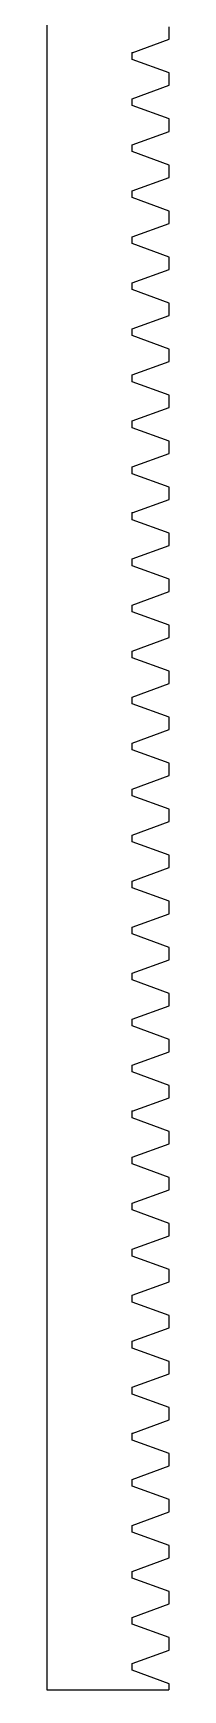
# Model space of a CAD drawing. Header units: inches. Extents: x -0.28 to 0.04, y -14.17 to -5.65.
# Drawn here: x -0.276 to 0.038, y -14.173 to -9.921 of the extents above; entities that cross this region are included whole.
import ezdxf

# ---------------------------------------------------------------- set-up
doc = ezdxf.new("R2010")
doc.units = ezdxf.units.IN
doc.header["$MEASUREMENT"] = 0
doc.layers.add('Gear Rack for Final Door v1_Gear Rack v3_layer0', color=7, linetype='Continuous')
doc.layers.add('Gear Rack for Final Door v1_Gear Rack v3_Sketch3', color=7, linetype='Continuous')

msp = doc.modelspace()

# ---------------------------------------------------------------- linework, layer by layer
at = {"layer": 'Gear Rack for Final Door v1_Gear Rack v3_layer0'}
for p, q in [((-0.2756, -5.6518), (-0.2756, -14.1732)), ((0.0376, -9.9371), (0.0376, -9.9054)), ((0.0376, -9.9371), (0.0376, -9.9054)), ((-0.0573, -9.9716), (0.0376, -9.9371)), ((-0.0573, -9.9716), (0.0376, -9.9371)), ((-0.0573, -9.989), (-0.0573, -9.9716)), ((-0.0573, -9.989), (-0.0573, -9.9716)), ((-0.0573, -9.989), (-0.0573, -9.9716)), ((-0.0573, -9.989), (-0.0573, -9.9716)), ((-0.0573, -9.989), (-0.0573, -9.9716)), ((-0.0573, -9.989), (-0.0573, -9.9716)), ((0.0376, -10.0235), (-0.0573, -9.989)), ((0.0376, -10.0235), (-0.0573, -9.989)), ((0.0376, -10.0235), (-0.0573, -9.989)), ((0.0376, -10.0235), (-0.0573, -9.989)), ((0.0376, -10.0235), (-0.0573, -9.989)), ((0.0376, -10.0235), (-0.0573, -9.989)), ((0.0376, -10.0552), (0.0376, -10.0235)), ((0.0376, -10.0552), (0.0376, -10.0235)), ((0.0376, -10.0552), (0.0376, -10.0235)), ((0.0376, -10.0552), (0.0376, -10.0235)), ((0.0376, -10.0552), (0.0376, -10.0235)), ((0.0376, -10.0552), (0.0376, -10.0235)), ((-0.0573, -10.0898), (0.0376, -10.0552)), ((-0.0573, -10.0898), (0.0376, -10.0552)), ((-0.0573, -10.0897), (0.0376, -10.0552)), ((-0.0573, -10.0897), (0.0376, -10.0552)), ((-0.0573, -10.0897), (0.0376, -10.0552)), ((-0.0573, -10.0897), (0.0376, -10.0552)), ((-0.0573, -10.1071), (-0.0573, -10.0897)), ((-0.0573, -10.1071), (-0.0573, -10.0897)), ((-0.0573, -10.1071), (-0.0573, -10.0897)), ((-0.0573, -10.1071), (-0.0573, -10.0897)), ((0.0376, -10.1416), (-0.0573, -10.1071)), ((0.0376, -10.1416), (-0.0573, -10.1071)), ((0.0376, -10.1416), (-0.0573, -10.1071)), ((0.0376, -10.1416), (-0.0573, -10.1071)), ((0.0376, -10.1416), (-0.0573, -10.1071)), ((0.0376, -10.1416), (-0.0573, -10.1071)), ((0.0376, -10.1416), (-0.0573, -10.1071)), ((0.0376, -10.1416), (-0.0573, -10.1071)), ((0.0376, -10.1733), (0.0376, -10.1416)), ((0.0376, -10.1733), (0.0376, -10.1416)), ((0.0376, -10.1733), (0.0376, -10.1416)), ((0.0376, -10.1733), (0.0376, -10.1416)), ((0.0376, -10.1733), (0.0376, -10.1416)), ((0.0376, -10.1733), (0.0376, -10.1416)), ((0.0376, -10.1733), (0.0376, -10.1416)), ((0.0376, -10.1733), (0.0376, -10.1416)), ((-0.0573, -10.2079), (0.0376, -10.1733)), ((-0.0573, -10.2079), (0.0376, -10.1733)), ((-0.0573, -10.2079), (0.0376, -10.1733)), ((-0.0573, -10.2079), (0.0376, -10.1733)), ((-0.0573, -10.2079), (0.0376, -10.1733)), ((-0.0573, -10.2079), (0.0376, -10.1733)), ((-0.0573, -10.2079), (0.0376, -10.1733)), ((-0.0573, -10.2079), (0.0376, -10.1733)), ((-0.0573, -10.2252), (-0.0573, -10.2079)), ((-0.0573, -10.2252), (-0.0573, -10.2079)), ((0.0376, -10.2597), (-0.0573, -10.2252)), ((0.0376, -10.2597), (-0.0573, -10.2252)), ((0.0376, -10.2914), (0.0376, -10.2597)), ((0.0376, -10.2914), (0.0376, -10.2597)), ((-0.0573, -10.326), (0.0376, -10.2914)), ((-0.0573, -10.326), (0.0376, -10.2914)), ((-0.0573, -10.3433), (-0.0573, -10.326)), ((-0.0573, -10.3433), (-0.0573, -10.326)), ((0.0376, -10.3779), (-0.0573, -10.3433)), ((0.0376, -10.3779), (-0.0573, -10.3433)), ((0.0376, -10.3778), (-0.0573, -10.3433)), ((0.0376, -10.3779), (-0.0573, -10.3433)), ((0.0376, -10.3779), (-0.0573, -10.3433)), ((0.0376, -10.3778), (-0.0573, -10.3433)), ((-0.0573, -10.4441), (0.0376, -10.4095)), ((-0.0573, -10.4441), (0.0376, -10.4095)), ((-0.0573, -10.4441), (0.0376, -10.4096)), ((-0.0573, -10.4441), (0.0376, -10.4096)), ((-0.0573, -10.4441), (0.0376, -10.4096)), ((-0.0573, -10.4441), (0.0376, -10.4096)), ((0.0376, -10.4095), (0.0376, -10.3778)), ((0.0376, -10.4095), (0.0376, -10.3778)), ((0.0376, -10.4096), (0.0376, -10.3779)), ((0.0376, -10.4096), (0.0376, -10.3779)), ((0.0376, -10.4096), (0.0376, -10.3779)), ((0.0376, -10.4096), (0.0376, -10.3779)), ((-0.0573, -10.4614), (-0.0573, -10.4441)), ((-0.0573, -10.4614), (-0.0573, -10.4441)), ((0.0376, -10.496), (-0.0573, -10.4614)), ((0.0376, -10.496), (-0.0573, -10.4614)), ((0.0376, -10.5277), (0.0376, -10.496)), ((0.0376, -10.5277), (0.0376, -10.496)), ((-0.0573, -10.5622), (0.0376, -10.5277)), ((-0.0573, -10.5622), (0.0376, -10.5277)), ((-0.0573, -10.5796), (-0.0573, -10.5622)), ((-0.0573, -10.5796), (-0.0573, -10.5622)), ((0.0376, -10.6141), (-0.0573, -10.5795)), ((0.0376, -10.6141), (-0.0573, -10.5795)), ((0.0376, -10.6141), (-0.0573, -10.5795)), ((0.0376, -10.6141), (-0.0573, -10.5795)), ((0.0376, -10.6141), (-0.0573, -10.5796)), ((0.0376, -10.6141), (-0.0573, -10.5796)), ((0.0376, -10.6141), (-0.0573, -10.5796)), ((0.0376, -10.6141), (-0.0573, -10.5796)), ((0.0376, -10.6458), (0.0376, -10.6141)), ((0.0376, -10.6458), (0.0376, -10.6141)), ((0.0376, -10.6458), (0.0376, -10.6141)), ((0.0376, -10.6458), (0.0376, -10.6141)), ((0.0376, -10.6458), (0.0376, -10.6141)), ((0.0376, -10.6458), (0.0376, -10.6141)), ((0.0376, -10.6458), (0.0376, -10.6141)), ((0.0376, -10.6458), (0.0376, -10.6141)), ((-0.0573, -10.6803), (0.0376, -10.6458)), ((-0.0573, -10.6803), (0.0376, -10.6458)), ((-0.0573, -10.6803), (0.0376, -10.6458)), ((-0.0573, -10.6803), (0.0376, -10.6458)), ((-0.0573, -10.6803), (0.0376, -10.6458)), ((-0.0573, -10.6803), (0.0376, -10.6458)), ((-0.0573, -10.6803), (0.0376, -10.6458)), ((-0.0573, -10.6803), (0.0376, -10.6458)), ((-0.0573, -10.6977), (-0.0573, -10.6803)), ((-0.0573, -10.6977), (-0.0573, -10.6803)), ((-0.0573, -10.6977), (-0.0573, -10.6803)), ((-0.0573, -10.6977), (-0.0573, -10.6803)), ((0.0376, -10.7322), (-0.0573, -10.6976)), ((0.0376, -10.7322), (-0.0573, -10.6976)), ((0.0376, -10.7322), (-0.0573, -10.6977)), ((0.0376, -10.7322), (-0.0573, -10.6977)), ((0.0376, -10.7322), (-0.0573, -10.6977)), ((0.0376, -10.7322), (-0.0573, -10.6977)), ((0.0376, -10.7322), (-0.0573, -10.6977)), ((0.0376, -10.7322), (-0.0573, -10.6977)), ((0.0376, -10.7639), (0.0376, -10.7322)), ((0.0376, -10.7639), (0.0376, -10.7322)), ((0.0376, -10.7639), (0.0376, -10.7322)), ((0.0376, -10.7639), (0.0376, -10.7322)), ((0.0376, -10.7639), (0.0376, -10.7322)), ((0.0376, -10.7639), (0.0376, -10.7322)), ((0.0376, -10.7639), (0.0376, -10.7322)), ((0.0376, -10.7639), (0.0376, -10.7322)), ((-0.0573, -10.7984), (0.0376, -10.7639)), ((-0.0573, -10.7984), (0.0376, -10.7639)), ((-0.0573, -10.7984), (0.0376, -10.7639)), ((-0.0573, -10.7984), (0.0376, -10.7639)), ((-0.0573, -10.7984), (0.0376, -10.7639)), ((-0.0573, -10.7984), (0.0376, -10.7639)), ((-0.0573, -10.7984), (0.0376, -10.7639)), ((-0.0573, -10.7984), (0.0376, -10.7639)), ((-0.0573, -10.8158), (-0.0573, -10.7984)), ((-0.0573, -10.8158), (-0.0573, -10.7984)), ((-0.0573, -10.8158), (-0.0573, -10.7984)), ((-0.0573, -10.8158), (-0.0573, -10.7984)), ((0.0376, -10.8503), (-0.0573, -10.8158)), ((0.0376, -10.8503), (-0.0573, -10.8158)), ((0.0376, -10.8503), (-0.0573, -10.8158)), ((0.0376, -10.8503), (-0.0573, -10.8158)), ((-0.0573, -10.9165), (0.0376, -10.882)), ((-0.0573, -10.9165), (0.0376, -10.882)), ((-0.0573, -10.9165), (0.0376, -10.882)), ((-0.0573, -10.9165), (0.0376, -10.882)), ((0.0376, -10.882), (0.0376, -10.8503)), ((0.0376, -10.882), (0.0376, -10.8503)), ((0.0376, -10.882), (0.0376, -10.8503)), ((0.0376, -10.882), (0.0376, -10.8503)), ((-0.0573, -10.9339), (-0.0573, -10.9165)), ((-0.0573, -10.9339), (-0.0573, -10.9165)), ((0.0376, -10.9684), (-0.0573, -10.9339)), ((0.0376, -10.9684), (-0.0573, -10.9339)), ((0.0376, -10.9684), (-0.0573, -10.9339)), ((0.0376, -10.9684), (-0.0573, -10.9339)), ((0.0376, -10.9684), (-0.0573, -10.9339)), ((0.0376, -10.9684), (-0.0573, -10.9339)), ((0.0376, -11.0001), (0.0376, -10.9684)), ((0.0376, -11.0001), (0.0376, -10.9684)), ((0.0376, -11.0001), (0.0376, -10.9684)), ((0.0376, -11.0001), (0.0376, -10.9684)), ((0.0376, -11.0001), (0.0376, -10.9684)), ((0.0376, -11.0001), (0.0376, -10.9684)), ((-0.0573, -11.0346), (0.0376, -11.0001)), ((-0.0573, -11.0346), (0.0376, -11.0001)), ((-0.0573, -11.0346), (0.0376, -11.0001)), ((-0.0573, -11.0346), (0.0376, -11.0001)), ((-0.0573, -11.0346), (0.0376, -11.0001)), ((-0.0573, -11.0346), (0.0376, -11.0001)), ((-0.0573, -11.052), (-0.0573, -11.0346)), ((-0.0573, -11.052), (-0.0573, -11.0346)), ((0.0376, -11.0865), (-0.0573, -11.052)), ((0.0376, -11.0865), (-0.0573, -11.052)), ((0.0376, -11.1182), (0.0376, -11.0865)), ((0.0376, -11.1182), (0.0376, -11.0865)), ((-0.0573, -11.1527), (0.0376, -11.1182)), ((-0.0573, -11.1527), (0.0376, -11.1182)), ((-0.0573, -11.1701), (-0.0573, -11.1527)), ((-0.0573, -11.1701), (-0.0573, -11.1527)), ((-0.0573, -11.1701), (-0.0573, -11.1527)), ((-0.0573, -11.1701), (-0.0573, -11.1527)), ((-0.0573, -11.1701), (-0.0573, -11.1527)), ((-0.0573, -11.1701), (-0.0573, -11.1527)), ((0.0376, -11.2046), (-0.0573, -11.1701)), ((0.0376, -11.2046), (-0.0573, -11.1701)), ((0.0376, -11.2046), (-0.0573, -11.1701)), ((0.0376, -11.2046), (-0.0573, -11.1701)), ((0.0376, -11.2046), (-0.0573, -11.1701)), ((0.0376, -11.2046), (-0.0573, -11.1701)), ((0.0376, -11.2363), (0.0376, -11.2046)), ((0.0376, -11.2363), (0.0376, -11.2046)), ((0.0376, -11.2363), (0.0376, -11.2046)), ((0.0376, -11.2363), (0.0376, -11.2046)), ((0.0376, -11.2363), (0.0376, -11.2046)), ((0.0376, -11.2363), (0.0376, -11.2046)), ((-0.0573, -11.2709), (0.0376, -11.2363)), ((-0.0573, -11.2709), (0.0376, -11.2363)), ((-0.0573, -11.2709), (0.0376, -11.2363)), ((-0.0573, -11.2709), (0.0376, -11.2363)), ((-0.0573, -11.2709), (0.0376, -11.2363)), ((-0.0573, -11.2709), (0.0376, -11.2363)), ((-0.0573, -11.2882), (-0.0573, -11.2709)), ((-0.0573, -11.2882), (-0.0573, -11.2709)), ((-0.0573, -11.2882), (-0.0573, -11.2709)), ((-0.0573, -11.2882), (-0.0573, -11.2709)), ((0.0376, -11.3227), (-0.0573, -11.2882)), ((0.0376, -11.3227), (-0.0573, -11.2882)), ((0.0376, -11.3227), (-0.0573, -11.2882)), ((0.0376, -11.3227), (-0.0573, -11.2882)), ((0.0376, -11.3227), (-0.0573, -11.2882)), ((0.0376, -11.3227), (-0.0573, -11.2882)), ((0.0376, -11.3227), (-0.0573, -11.2882)), ((0.0376, -11.3227), (-0.0573, -11.2882)), ((0.0376, -11.3544), (0.0376, -11.3227)), ((0.0376, -11.3544), (0.0376, -11.3227)), ((0.0376, -11.3544), (0.0376, -11.3227)), ((0.0376, -11.3544), (0.0376, -11.3227)), ((0.0376, -11.3544), (0.0376, -11.3227)), ((0.0376, -11.3544), (0.0376, -11.3227)), ((0.0376, -11.3544), (0.0376, -11.3227)), ((0.0376, -11.3544), (0.0376, -11.3227)), ((-0.0573, -11.389), (0.0376, -11.3544)), ((-0.0573, -11.389), (0.0376, -11.3544)), ((-0.0573, -11.389), (0.0376, -11.3544)), ((-0.0573, -11.389), (0.0376, -11.3544)), ((-0.0573, -11.389), (0.0376, -11.3544)), ((-0.0573, -11.389), (0.0376, -11.3544)), ((-0.0573, -11.389), (0.0376, -11.3544)), ((-0.0573, -11.389), (0.0376, -11.3544)), ((-0.0573, -11.4063), (-0.0573, -11.389)), ((-0.0573, -11.4063), (-0.0573, -11.389)), ((0.0376, -11.4408), (-0.0573, -11.4063)), ((0.0376, -11.4408), (-0.0573, -11.4063)), ((-0.0573, -11.5071), (0.0376, -11.4725)), ((-0.0573, -11.5071), (0.0376, -11.4725)), ((0.0376, -11.4725), (0.0376, -11.4408)), ((0.0376, -11.4725), (0.0376, -11.4408)), ((-0.0573, -11.5244), (-0.0573, -11.5071)), ((-0.0573, -11.5244), (-0.0573, -11.5071)), ((0.0376, -11.559), (-0.0573, -11.5244)), ((0.0376, -11.559), (-0.0573, -11.5244)), ((0.0376, -11.5589), (-0.0573, -11.5244)), ((0.0376, -11.559), (-0.0573, -11.5244)), ((0.0376, -11.559), (-0.0573, -11.5244)), ((0.0376, -11.5589), (-0.0573, -11.5244)), ((0.0376, -11.5906), (0.0376, -11.5589)), ((0.0376, -11.5906), (0.0376, -11.5589)), ((0.0376, -11.5907), (0.0376, -11.559)), ((0.0376, -11.5907), (0.0376, -11.559)), ((0.0376, -11.5907), (0.0376, -11.559)), ((0.0376, -11.5907), (0.0376, -11.559)), ((-0.0573, -11.6252), (0.0376, -11.5906)), ((-0.0573, -11.6252), (0.0376, -11.5906)), ((-0.0573, -11.6252), (0.0376, -11.5907)), ((-0.0573, -11.6252), (0.0376, -11.5907)), ((-0.0573, -11.6252), (0.0376, -11.5907)), ((-0.0573, -11.6252), (0.0376, -11.5907)), ((-0.0573, -11.6425), (-0.0573, -11.6252)), ((-0.0573, -11.6425), (-0.0573, -11.6252)), ((0.0376, -11.6771), (-0.0573, -11.6425)), ((0.0376, -11.6771), (-0.0573, -11.6425)), ((0.0376, -11.7088), (0.0376, -11.6771)), ((0.0376, -11.7088), (0.0376, -11.6771)), ((-0.0573, -11.7433), (0.0376, -11.7088)), ((-0.0573, -11.7433), (0.0376, -11.7088)), ((-0.0573, -11.7607), (-0.0573, -11.7433)), ((-0.0573, -11.7607), (-0.0573, -11.7433)), ((0.0376, -11.7952), (-0.0573, -11.7606)), ((0.0376, -11.7952), (-0.0573, -11.7606)), ((0.0376, -11.7952), (-0.0573, -11.7607)), ((0.0376, -11.7952), (-0.0573, -11.7607)), ((0.0376, -11.7952), (-0.0573, -11.7607)), ((0.0376, -11.7952), (-0.0573, -11.7607)), ((0.0376, -11.8269), (0.0376, -11.7952)), ((0.0376, -11.8269), (0.0376, -11.7952)), ((0.0376, -11.8269), (0.0376, -11.7952)), ((0.0376, -11.8269), (0.0376, -11.7952)), ((0.0376, -11.8269), (0.0376, -11.7952)), ((0.0376, -11.8269), (0.0376, -11.7952)), ((-0.0573, -11.8614), (0.0376, -11.8269)), ((-0.0573, -11.8614), (0.0376, -11.8269)), ((-0.0573, -11.8614), (0.0376, -11.8269)), ((-0.0573, -11.8614), (0.0376, -11.8269)), ((-0.0573, -11.8614), (0.0376, -11.8269)), ((-0.0573, -11.8614), (0.0376, -11.8269)), ((-0.0573, -11.8788), (-0.0573, -11.8614)), ((-0.0573, -11.8788), (-0.0573, -11.8614)), ((0.0376, -11.9133), (-0.0573, -11.8788)), ((0.0376, -11.9133), (-0.0573, -11.8788)), ((-0.0573, -11.9795), (0.0376, -11.945)), ((-0.0573, -11.9795), (0.0376, -11.945)), ((-0.0573, -11.9795), (0.0376, -11.945)), ((-0.0573, -11.9795), (0.0376, -11.945)), ((-0.0573, -11.9795), (0.0376, -11.945)), ((-0.0573, -11.9795), (0.0376, -11.945)), ((0.0376, -11.945), (0.0376, -11.9133)), ((0.0376, -11.945), (0.0376, -11.9133)), ((-0.0573, -11.9969), (-0.0573, -11.9795)), ((-0.0573, -11.9969), (-0.0573, -11.9795)), ((-0.0573, -11.9969), (-0.0573, -11.9795)), ((-0.0573, -11.9969), (-0.0573, -11.9795)), ((-0.0573, -11.9969), (-0.0573, -11.9795)), ((-0.0573, -11.9969), (-0.0573, -11.9795)), ((0.0376, -12.0314), (-0.0573, -11.9969)), ((0.0376, -12.0314), (-0.0573, -11.9969)), ((0.0376, -12.0314), (-0.0573, -11.9969)), ((0.0376, -12.0314), (-0.0573, -11.9969)), ((0.0376, -12.0314), (-0.0573, -11.9969)), ((0.0376, -12.0314), (-0.0573, -11.9969)), ((0.0376, -12.0314), (-0.0573, -11.9969)), ((0.0376, -12.0314), (-0.0573, -11.9969)), ((0.0376, -12.0314), (-0.0573, -11.9969)), ((0.0376, -12.0314), (-0.0573, -11.9969)), ((0.0376, -12.0631), (0.0376, -12.0314)), ((0.0376, -12.0631), (0.0376, -12.0314)), ((0.0376, -12.0631), (0.0376, -12.0314)), ((0.0376, -12.0631), (0.0376, -12.0314)), ((0.0376, -12.0631), (0.0376, -12.0314)), ((0.0376, -12.0631), (0.0376, -12.0314)), ((0.0376, -12.0631), (0.0376, -12.0314)), ((0.0376, -12.0631), (0.0376, -12.0314)), ((0.0376, -12.0631), (0.0376, -12.0314)), ((0.0376, -12.0631), (0.0376, -12.0314)), ((-0.0573, -12.0976), (0.0376, -12.0631)), ((-0.0573, -12.0976), (0.0376, -12.0631)), ((-0.0573, -12.0976), (0.0376, -12.0631)), ((-0.0573, -12.0976), (0.0376, -12.0631)), ((-0.0573, -12.0976), (0.0376, -12.0631)), ((-0.0573, -12.0976), (0.0376, -12.0631)), ((-0.0573, -12.0976), (0.0376, -12.0631)), ((-0.0573, -12.0976), (0.0376, -12.0631)), ((-0.0573, -12.0976), (0.0376, -12.0631)), ((-0.0573, -12.0976), (0.0376, -12.0631)), ((-0.0573, -12.115), (-0.0573, -12.0976)), ((-0.0573, -12.115), (-0.0573, -12.0976)), ((0.0376, -12.1495), (-0.0573, -12.115)), ((0.0376, -12.1495), (-0.0573, -12.115)), ((0.0376, -12.1812), (0.0376, -12.1495)), ((0.0376, -12.1812), (0.0376, -12.1495)), ((-0.0573, -12.2157), (0.0376, -12.1812)), ((-0.0573, -12.2157), (0.0376, -12.1812)), ((-0.0573, -12.2331), (-0.0573, -12.2157)), ((-0.0573, -12.2331), (-0.0573, -12.2157)), ((0.0376, -12.2676), (-0.0573, -12.2331)), ((0.0376, -12.2676), (-0.0573, -12.2331)), ((0.0376, -12.2676), (-0.0573, -12.2331)), ((0.0376, -12.2676), (-0.0573, -12.2331)), ((0.0376, -12.2676), (-0.0573, -12.2331)), ((0.0376, -12.2676), (-0.0573, -12.2331)), ((0.0376, -12.2993), (0.0376, -12.2676)), ((0.0376, -12.2993), (0.0376, -12.2676)), ((0.0376, -12.2993), (0.0376, -12.2676)), ((0.0376, -12.2993), (0.0376, -12.2676)), ((0.0376, -12.2993), (0.0376, -12.2676)), ((0.0376, -12.2993), (0.0376, -12.2676)), ((-0.0573, -12.3339), (0.0376, -12.2993)), ((-0.0573, -12.3339), (0.0376, -12.2993)), ((-0.0573, -12.3338), (0.0376, -12.2993)), ((-0.0573, -12.3338), (0.0376, -12.2993)), ((-0.0573, -12.3339), (0.0376, -12.2993)), ((-0.0573, -12.3339), (0.0376, -12.2993)), ((-0.0573, -12.3512), (-0.0573, -12.3338)), ((-0.0573, -12.3512), (-0.0573, -12.3338)), ((0.0376, -12.3857), (-0.0573, -12.3512)), ((0.0376, -12.3857), (-0.0573, -12.3512)), ((0.0376, -12.4174), (0.0376, -12.3857)), ((0.0376, -12.4174), (0.0376, -12.3857)), ((-0.0573, -12.452), (0.0376, -12.4174)), ((-0.0573, -12.452), (0.0376, -12.4174)), ((-0.0573, -12.4693), (-0.0573, -12.452)), ((-0.0573, -12.4693), (-0.0573, -12.452)), ((0.0376, -12.5038), (-0.0573, -12.4693)), ((0.0376, -12.5038), (-0.0573, -12.4693)), ((0.0376, -12.5038), (-0.0573, -12.4693)), ((0.0376, -12.5038), (-0.0573, -12.4693)), ((0.0376, -12.5038), (-0.0573, -12.4693)), ((0.0376, -12.5038), (-0.0573, -12.4693)), ((-0.0573, -12.5701), (0.0376, -12.5355)), ((-0.0573, -12.5701), (0.0376, -12.5355)), ((-0.0573, -12.5701), (0.0376, -12.5355)), ((-0.0573, -12.5701), (0.0376, -12.5355)), ((-0.0573, -12.5701), (0.0376, -12.5355)), ((-0.0573, -12.5701), (0.0376, -12.5355)), ((0.0376, -12.5355), (0.0376, -12.5038)), ((0.0376, -12.5355), (0.0376, -12.5038)), ((0.0376, -12.5355), (0.0376, -12.5038)), ((0.0376, -12.5355), (0.0376, -12.5038)), ((0.0376, -12.5355), (0.0376, -12.5038)), ((0.0376, -12.5355), (0.0376, -12.5038)), ((-0.0573, -12.5874), (-0.0573, -12.5701)), ((-0.0573, -12.5874), (-0.0573, -12.5701)), ((0.0376, -12.622), (-0.0573, -12.5874)), ((0.0376, -12.622), (-0.0573, -12.5874)), ((0.0376, -12.6536), (0.0376, -12.622)), ((0.0376, -12.6536), (0.0376, -12.622)), ((-0.0573, -12.6882), (0.0376, -12.6536)), ((-0.0573, -12.6882), (0.0376, -12.6536)), ((-0.0573, -12.7055), (-0.0573, -12.6882)), ((-0.0573, -12.7055), (-0.0573, -12.6882)), ((-0.0573, -12.7055), (-0.0573, -12.6882)), ((-0.0573, -12.7055), (-0.0573, -12.6882)), ((-0.0573, -12.7055), (-0.0573, -12.6882)), ((-0.0573, -12.7055), (-0.0573, -12.6882)), ((0.0376, -12.7401), (-0.0573, -12.7055)), ((0.0376, -12.7401), (-0.0573, -12.7055)), ((0.0376, -12.7401), (-0.0573, -12.7055)), ((0.0376, -12.7401), (-0.0573, -12.7055)), ((0.0376, -12.7401), (-0.0573, -12.7055)), ((0.0376, -12.7401), (-0.0573, -12.7055)), ((0.0376, -12.7718), (0.0376, -12.7401)), ((0.0376, -12.7718), (0.0376, -12.7401)), ((0.0376, -12.7718), (0.0376, -12.7401)), ((0.0376, -12.7718), (0.0376, -12.7401)), ((0.0376, -12.7718), (0.0376, -12.7401)), ((0.0376, -12.7718), (0.0376, -12.7401)), ((-0.0573, -12.8063), (0.0376, -12.7718)), ((-0.0573, -12.8063), (0.0376, -12.7718)), ((-0.0573, -12.8063), (0.0376, -12.7718)), ((-0.0573, -12.8063), (0.0376, -12.7718)), ((-0.0573, -12.8063), (0.0376, -12.7718)), ((-0.0573, -12.8063), (0.0376, -12.7718)), ((-0.0573, -12.8236), (-0.0573, -12.8063)), ((-0.0573, -12.8236), (-0.0573, -12.8063)), ((-0.0573, -12.8236), (-0.0573, -12.8063)), ((-0.0573, -12.8236), (-0.0573, -12.8063)), ((0.0376, -12.8582), (-0.0573, -12.8236)), ((0.0376, -12.8582), (-0.0573, -12.8236)), ((0.0376, -12.8582), (-0.0573, -12.8236)), ((0.0376, -12.8582), (-0.0573, -12.8236)), ((0.0376, -12.8582), (-0.0573, -12.8236)), ((0.0376, -12.8582), (-0.0573, -12.8236)), ((0.0376, -12.8582), (-0.0573, -12.8236)), ((0.0376, -12.8582), (-0.0573, -12.8236)), ((0.0376, -12.8899), (0.0376, -12.8582)), ((0.0376, -12.8899), (0.0376, -12.8582)), ((0.0376, -12.8899), (0.0376, -12.8582)), ((0.0376, -12.8899), (0.0376, -12.8582)), ((0.0376, -12.8899), (0.0376, -12.8582)), ((0.0376, -12.8899), (0.0376, -12.8582)), ((0.0376, -12.8899), (0.0376, -12.8582)), ((0.0376, -12.8899), (0.0376, -12.8582)), ((-0.0573, -12.9244), (0.0376, -12.8899)), ((-0.0573, -12.9244), (0.0376, -12.8899)), ((-0.0573, -12.9244), (0.0376, -12.8899)), ((-0.0573, -12.9244), (0.0376, -12.8899)), ((-0.0573, -12.9244), (0.0376, -12.8899)), ((-0.0573, -12.9244), (0.0376, -12.8899)), ((-0.0573, -12.9244), (0.0376, -12.8899)), ((-0.0573, -12.9244), (0.0376, -12.8899)), ((-0.0573, -12.9417), (-0.0573, -12.9244)), ((-0.0573, -12.9417), (-0.0573, -12.9244)), ((0.0376, -12.9763), (-0.0573, -12.9417)), ((0.0376, -12.9763), (-0.0573, -12.9417)), ((-0.0573, -13.0425), (0.0376, -13.008)), ((-0.0573, -13.0425), (0.0376, -13.008)), ((0.0376, -13.008), (0.0376, -12.9763)), ((0.0376, -13.008), (0.0376, -12.9763)), ((-0.0573, -13.0599), (-0.0573, -13.0425)), ((-0.0573, -13.0599), (-0.0573, -13.0425)), ((0.0376, -13.0944), (-0.0573, -13.0598)), ((0.0376, -13.0944), (-0.0573, -13.0598)), ((0.0376, -13.0944), (-0.0573, -13.0599)), ((0.0376, -13.0944), (-0.0573, -13.0599)), ((0.0376, -13.0944), (-0.0573, -13.0599)), ((0.0376, -13.0944), (-0.0573, -13.0599)), ((0.0376, -13.1261), (0.0376, -13.0944)), ((0.0376, -13.1261), (0.0376, -13.0944)), ((0.0376, -13.1261), (0.0376, -13.0944)), ((0.0376, -13.1261), (0.0376, -13.0944)), ((0.0376, -13.1261), (0.0376, -13.0944)), ((0.0376, -13.1261), (0.0376, -13.0944)), ((-0.0573, -13.1606), (0.0376, -13.1261)), ((-0.0573, -13.1606), (0.0376, -13.1261)), ((-0.0573, -13.1606), (0.0376, -13.1261)), ((-0.0573, -13.1606), (0.0376, -13.1261)), ((-0.0573, -13.1606), (0.0376, -13.1261)), ((-0.0573, -13.1606), (0.0376, -13.1261)), ((-0.0573, -13.178), (-0.0573, -13.1606)), ((-0.0573, -13.178), (-0.0573, -13.1606)), ((0.0376, -13.2125), (-0.0573, -13.178)), ((0.0376, -13.2125), (-0.0573, -13.178)), ((0.0376, -13.2442), (0.0376, -13.2125)), ((0.0376, -13.2442), (0.0376, -13.2125)), ((-0.0573, -13.2787), (0.0376, -13.2442)), ((-0.0573, -13.2787), (0.0376, -13.2442)), ((-0.0573, -13.2961), (-0.0573, -13.2787)), ((-0.0573, -13.2961), (-0.0573, -13.2787)), ((0.0376, -13.3306), (-0.0573, -13.2961)), ((0.0376, -13.3306), (-0.0573, -13.2961)), ((0.0376, -13.3306), (-0.0573, -13.2961)), ((0.0376, -13.3306), (-0.0573, -13.2961)), ((0.0376, -13.3306), (-0.0573, -13.2961)), ((0.0376, -13.3306), (-0.0573, -13.2961)), ((0.0376, -13.3306), (-0.0573, -13.2961)), ((0.0376, -13.3306), (-0.0573, -13.2961)), ((0.0376, -13.3306), (-0.0573, -13.2961)), ((0.0376, -13.3306), (-0.0573, -13.2961)), ((0.0376, -13.3306), (-0.0573, -13.2961)), ((0.0376, -13.3306), (-0.0573, -13.2961)), ((0.0376, -13.3623), (0.0376, -13.3306)), ((0.0376, -13.3623), (0.0376, -13.3306)), ((0.0376, -13.3623), (0.0376, -13.3306)), ((0.0376, -13.3623), (0.0376, -13.3306)), ((0.0376, -13.3623), (0.0376, -13.3306)), ((0.0376, -13.3623), (0.0376, -13.3306)), ((0.0376, -13.3623), (0.0376, -13.3306)), ((0.0376, -13.3623), (0.0376, -13.3306)), ((0.0376, -13.3623), (0.0376, -13.3306)), ((0.0376, -13.3623), (0.0376, -13.3306)), ((0.0376, -13.3623), (0.0376, -13.3306)), ((0.0376, -13.3623), (0.0376, -13.3306)), ((-0.0573, -13.3968), (0.0376, -13.3623)), ((-0.0573, -13.3968), (0.0376, -13.3623)), ((-0.0573, -13.3968), (0.0376, -13.3623)), ((-0.0573, -13.3968), (0.0376, -13.3623)), ((-0.0573, -13.3968), (0.0376, -13.3623)), ((-0.0573, -13.3968), (0.0376, -13.3623)), ((-0.0573, -13.3968), (0.0376, -13.3623)), ((-0.0573, -13.3968), (0.0376, -13.3623)), ((-0.0573, -13.3968), (0.0376, -13.3623)), ((-0.0573, -13.3968), (0.0376, -13.3623)), ((-0.0573, -13.3968), (0.0376, -13.3623)), ((-0.0573, -13.3968), (0.0376, -13.3623)), ((-0.0573, -13.4142), (-0.0573, -13.3968)), ((-0.0573, -13.4142), (-0.0573, -13.3968)), ((-0.0573, -13.4142), (-0.0573, -13.3968)), ((-0.0573, -13.4142), (-0.0573, -13.3968)), ((0.0376, -13.4487), (-0.0573, -13.4142)), ((0.0376, -13.4487), (-0.0573, -13.4142)), ((0.0376, -13.4487), (-0.0573, -13.4142)), ((0.0376, -13.4487), (-0.0573, -13.4142)), ((0.0376, -13.4804), (0.0376, -13.4487)), ((0.0376, -13.4804), (0.0376, -13.4487)), ((0.0376, -13.4804), (0.0376, -13.4487)), ((0.0376, -13.4804), (0.0376, -13.4487)), ((-0.0573, -13.5149), (0.0376, -13.4804)), ((-0.0573, -13.5149), (0.0376, -13.4804)), ((-0.0573, -13.5149), (0.0376, -13.4804)), ((-0.0573, -13.5149), (0.0376, -13.4804)), ((-0.0573, -13.5323), (-0.0573, -13.5149)), ((-0.0573, -13.5323), (-0.0573, -13.5149)), ((-0.0573, -13.5323), (-0.0573, -13.5149)), ((-0.0573, -13.5323), (-0.0573, -13.5149)), ((-0.0573, -13.5323), (-0.0573, -13.5149)), ((-0.0573, -13.5323), (-0.0573, -13.5149)), ((-0.0573, -13.5323), (-0.0573, -13.5149)), ((-0.0573, -13.5323), (-0.0573, -13.5149)), ((0.0376, -13.5668), (-0.0573, -13.5323)), ((0.0376, -13.5668), (-0.0573, -13.5323)), ((0.0376, -13.5668), (-0.0573, -13.5323)), ((0.0376, -13.5668), (-0.0573, -13.5323)), ((0.0376, -13.5668), (-0.0573, -13.5323)), ((0.0376, -13.5668), (-0.0573, -13.5323)), ((0.0376, -13.5668), (-0.0573, -13.5323)), ((0.0376, -13.5668), (-0.0573, -13.5323)), ((-0.0573, -13.6331), (0.0376, -13.5985)), ((-0.0573, -13.6331), (0.0376, -13.5985)), ((-0.0573, -13.6331), (0.0376, -13.5985)), ((-0.0573, -13.6331), (0.0376, -13.5985)), ((-0.0573, -13.6331), (0.0376, -13.5985)), ((-0.0573, -13.6331), (0.0376, -13.5985)), ((-0.0573, -13.6331), (0.0376, -13.5985)), ((-0.0573, -13.6331), (0.0376, -13.5985)), ((0.0376, -13.5985), (0.0376, -13.5668)), ((0.0376, -13.5985), (0.0376, -13.5668)), ((0.0376, -13.5985), (0.0376, -13.5668)), ((0.0376, -13.5985), (0.0376, -13.5668)), ((0.0376, -13.5985), (0.0376, -13.5668)), ((0.0376, -13.5985), (0.0376, -13.5668)), ((0.0376, -13.5985), (0.0376, -13.5668)), ((0.0376, -13.5985), (0.0376, -13.5668)), ((-0.0573, -13.6504), (-0.0573, -13.6331)), ((-0.0573, -13.6504), (-0.0573, -13.6331)), ((-0.0573, -13.6504), (-0.0573, -13.6331)), ((-0.0573, -13.6504), (-0.0573, -13.6331)), ((0.0376, -13.6849), (-0.0573, -13.6504)), ((0.0376, -13.685), (-0.0573, -13.6504)), ((0.0376, -13.685), (-0.0573, -13.6504)), ((0.0376, -13.685), (-0.0573, -13.6504)), ((0.0376, -13.6849), (-0.0573, -13.6504)), ((0.0376, -13.685), (-0.0573, -13.6504)), ((0.0376, -13.685), (-0.0573, -13.6504)), ((0.0376, -13.685), (-0.0573, -13.6504)), ((0.0376, -13.7166), (0.0376, -13.6849)), ((0.0376, -13.7166), (0.0376, -13.6849)), ((0.0376, -13.7166), (0.0376, -13.685)), ((0.0376, -13.7166), (0.0376, -13.685)), ((0.0376, -13.7166), (0.0376, -13.685)), ((0.0376, -13.7166), (0.0376, -13.685)), ((0.0376, -13.7166), (0.0376, -13.685)), ((0.0376, -13.7166), (0.0376, -13.685)), ((-0.0573, -13.7512), (0.0376, -13.7166)), ((-0.0573, -13.7512), (0.0376, -13.7166)), ((-0.0573, -13.7512), (0.0376, -13.7166)), ((-0.0573, -13.7512), (0.0376, -13.7166)), ((-0.0573, -13.7512), (0.0376, -13.7166)), ((-0.0573, -13.7512), (0.0376, -13.7166)), ((-0.0573, -13.7512), (0.0376, -13.7166)), ((-0.0573, -13.7512), (0.0376, -13.7166)), ((-0.0573, -13.7685), (-0.0573, -13.7512)), ((-0.0573, -13.7685), (-0.0573, -13.7512)), ((0.0376, -13.8031), (-0.0573, -13.7685)), ((0.0376, -13.8031), (-0.0573, -13.7685)), ((0.0376, -13.8347), (0.0376, -13.8031)), ((0.0376, -13.8347), (0.0376, -13.8031)), ((-0.0573, -13.8693), (0.0376, -13.8347)), ((-0.0573, -13.8693), (0.0376, -13.8347)), ((-0.0573, -13.8866), (-0.0573, -13.8693)), ((-0.0573, -13.8866), (-0.0573, -13.8693)), ((0.0376, -13.9212), (-0.0573, -13.8866)), ((0.0376, -13.9212), (-0.0573, -13.8866)), ((0.0376, -13.9212), (-0.0573, -13.8866)), ((0.0376, -13.9212), (-0.0573, -13.8866)), ((0.0376, -13.9212), (-0.0573, -13.8866)), ((0.0376, -13.9212), (-0.0573, -13.8866)), ((0.0376, -13.9529), (0.0376, -13.9212)), ((0.0376, -13.9529), (0.0376, -13.9212)), ((0.0376, -13.9528), (0.0376, -13.9212)), ((0.0376, -13.9529), (0.0376, -13.9212)), ((0.0376, -13.9528), (0.0376, -13.9212)), ((0.0376, -13.9529), (0.0376, -13.9212)), ((-0.0573, -13.9874), (0.0376, -13.9528)), ((-0.0573, -13.9874), (0.0376, -13.9528)), ((-0.0573, -13.9874), (0.0376, -13.9529)), ((-0.0573, -13.9874), (0.0376, -13.9529)), ((-0.0573, -13.9874), (0.0376, -13.9529)), ((-0.0573, -13.9874), (0.0376, -13.9529)), ((-0.0573, -14.0047), (-0.0573, -13.9874)), ((-0.0573, -14.0047), (-0.0573, -13.9874)), ((0.0376, -14.0393), (-0.0573, -14.0047)), ((0.0376, -14.0393), (-0.0573, -14.0047)), ((-0.0573, -14.1055), (0.0376, -14.071)), ((-0.0573, -14.1055), (0.0376, -14.071)), ((0.0376, -14.071), (0.0376, -14.0393)), ((0.0376, -14.071), (0.0376, -14.0393)), ((-0.0573, -14.1228), (-0.0573, -14.1055)), ((-0.0573, -14.1228), (-0.0573, -14.1055)), ((0.0377, -14.1574), (-0.0573, -14.1228)), ((0.0377, -14.1574), (-0.0573, -14.1228)), ((0.0377, -14.1574), (-0.0573, -14.1228)), ((0.0377, -14.1574), (-0.0573, -14.1228)), ((0.0377, -14.1574), (-0.0573, -14.1228)), ((0.0376, -14.1574), (-0.0573, -14.1229)), ((0.0374, -14.1731), (0.0377, -14.1574)), ((0.0374, -14.1731), (0.0377, -14.1574)), ((0.0374, -14.1731), (0.0377, -14.1574)), ((0.0374, -14.1731), (0.0377, -14.1574)), ((0.0374, -14.1731), (0.0377, -14.1574))]:
    msp.add_line(p, q, dxfattribs=at)
for p in [(-0.0573, -9.9716), (-0.0573, -9.9716), (-0.0573, -9.9716), (-0.0573, -9.9716), (-0.0573, -11.1528), (-0.0573, -11.1528), (-0.0573, -11.1528), (-0.0573, -11.1528), (-0.0573, -12.6882), (-0.0573, -12.6882), (-0.0573, -12.6882), (-0.0573, -12.6882), (-0.0573, -13.515), (-0.0573, -13.515), (-0.0573, -13.515), (-0.0573, -13.515)]:
    msp.add_point(p, dxfattribs=at)
at = {"layer": 'Gear Rack for Final Door v1_Gear Rack v3_Sketch3'}
msp.add_line((-0.2756, -14.1733), (0.0369, -14.1733), dxfattribs=at)

doc.saveas('drawing.dxf')
